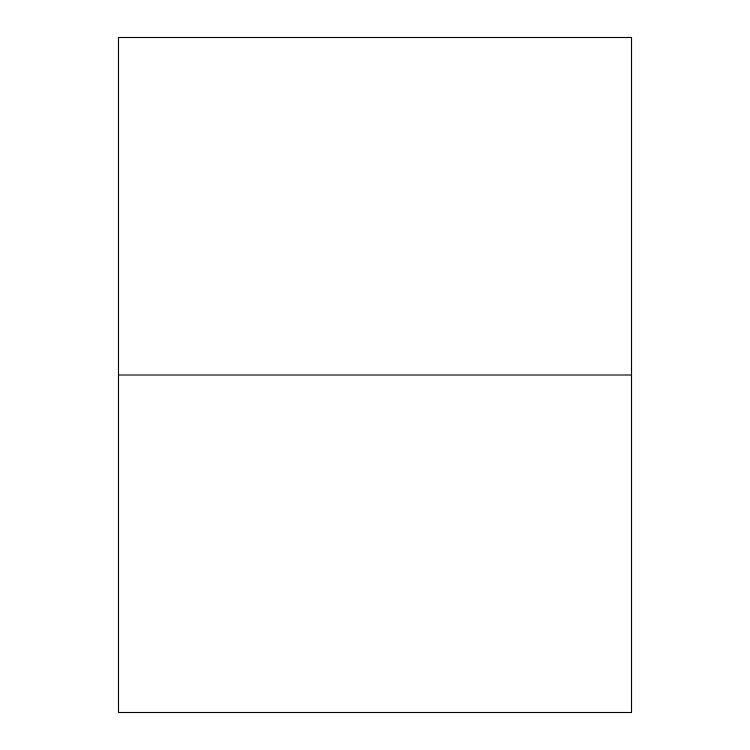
<?xml version="1.0" encoding="UTF-8"?>
<svg xmlns="http://www.w3.org/2000/svg" width="750" height="750" viewBox="0 0 750 750"><rect width="100%" height="100%" fill="white"/><g stroke="black" fill="none" stroke-linecap="round" stroke-linejoin="round"><path stroke-width="1.12" d="M118.491 375.009L631.509 375.009M631.509 37.5L118.491 37.5L118.491 712.5L631.509 712.5L631.509 37.5"/></g></svg>
